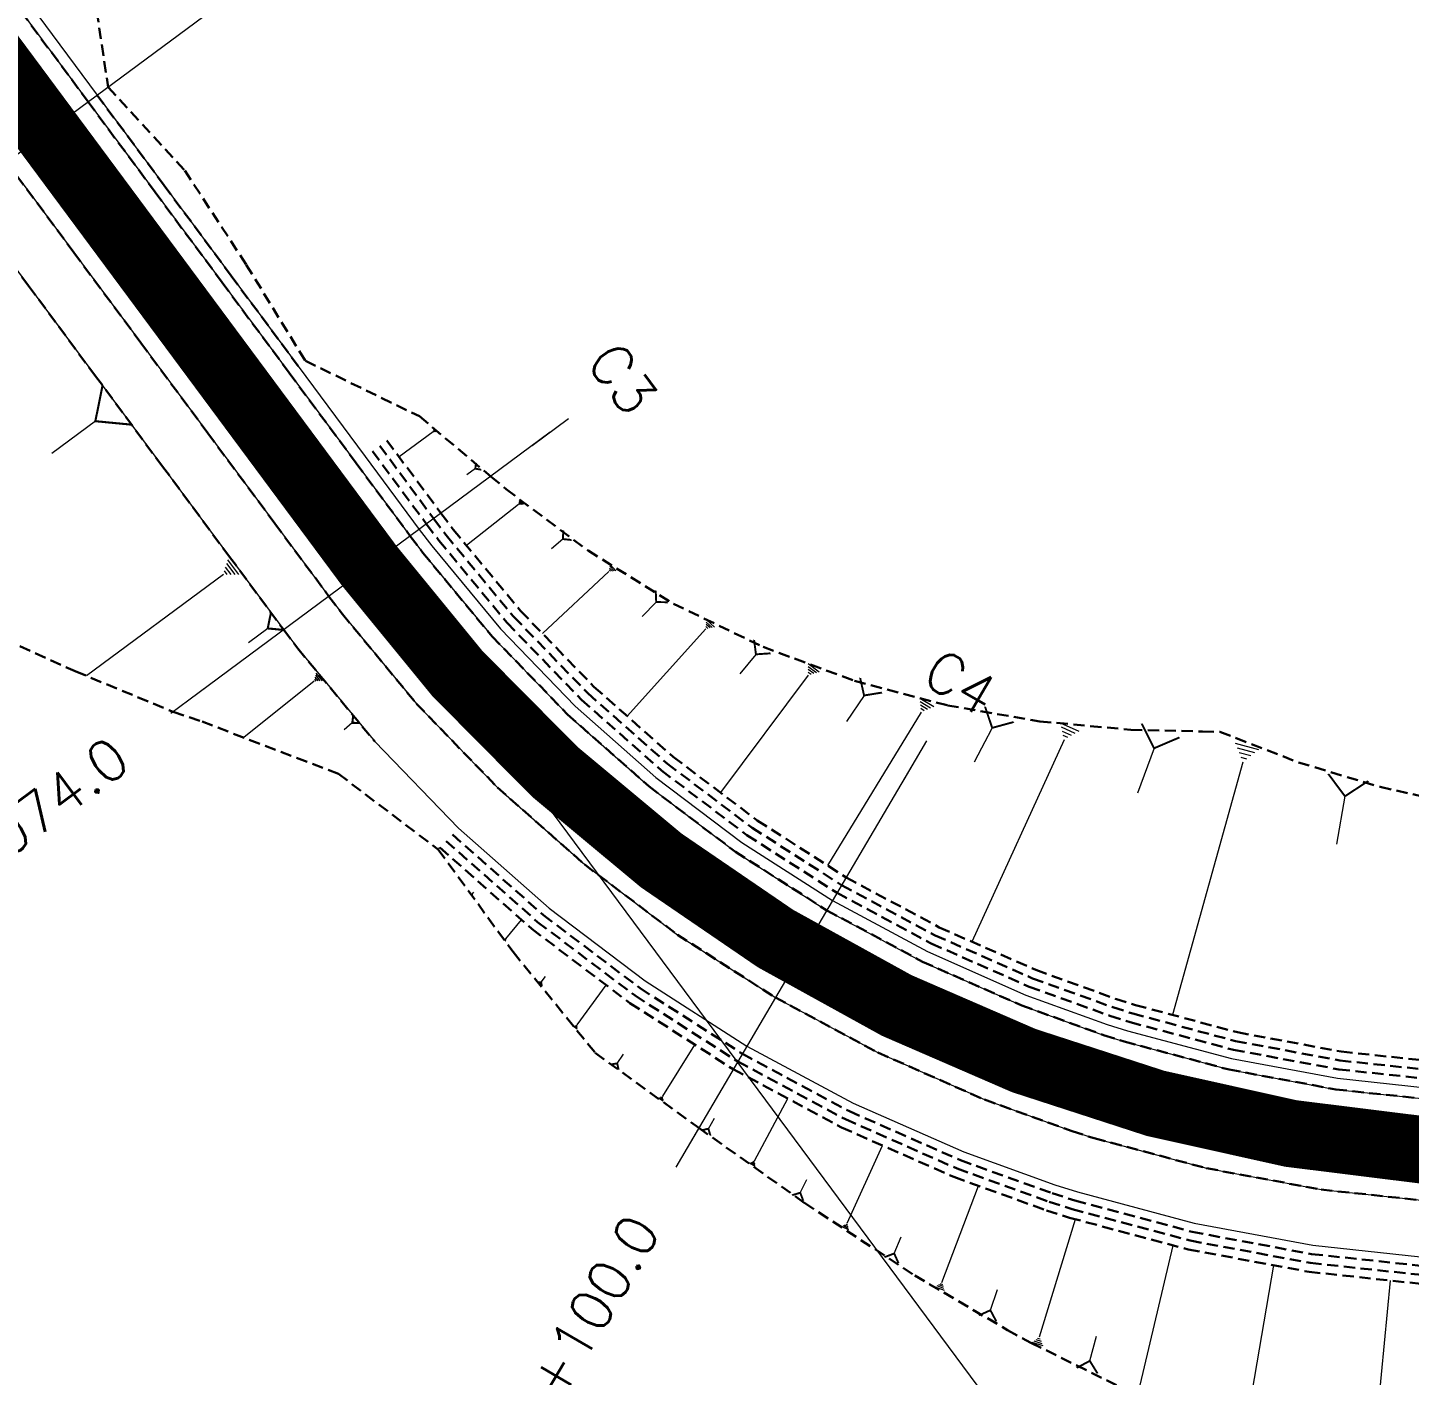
# Model space of a CAD drawing. Header units: metres. Extents: x 544752 to 548977, y 1840603 to 1844608.
# Drawn here: x 546303.7 to 546365.1, y 1842956.9 to 1843016.8 of the extents above; entities that cross this region are included whole.
import ezdxf

# ---------------------------------------------------------------- set-up
doc = ezdxf.new("R2010")
doc.units = ezdxf.units.M
doc.header["$MEASUREMENT"] = 0
for name, pattern in [('ACAD_ISO02W100', [15, 12, -3]), ('Anordnung Grundriss$0$GESTRICHELT', [0.75, 0.5, -0.25]), ('HIDDEN', [0.375, 0.25, -0.125])]:
    doc.linetypes.add(name, pattern=pattern)
doc.layers.add('C-ROAD', color=7, linetype='Continuous')
for name, color, linetype, lineweight in [('C-ROAD-CORR', 5, 'Continuous', 0), ('C-ROAD-SAMP', 150, 'HIDDEN', 0), ('C-ROAD-SAMP-TEXT', 11, 'Continuous', 0), ('C-TOPO-FEAT', 94, 'Continuous', 5)]:
    doc.layers.add(name, color=color, linetype=linetype, lineweight=lineweight)

msp = doc.modelspace()

# ---------------------------------------------------------------- linework, layer by layer
at = {"layer": 'C-ROAD', "color": 1, "linetype": 'ACAD_ISO02W100', "lineweight": 60, "ltscale": 0.1, "const_width": 3, "flags": 128}
msp.add_lwpolyline([(546274.8101455355, 1843052.311301042), (546318.9033556893, 1842992.837815686)], dxfattribs=at)
at = {"layer": 'C-ROAD-CORR', "color": 160, "linetype": 'Continuous'}
for p, q in [((546306.7142751655, 1842999.287515372, 576.4332891041304), (546304.7813176968, 1842997.854434741, 574.8291216608014)), ((546321.72417418, 1842998.811945042, 580.2306883098521), (546320.218802813, 1842997.695873642, 578.3567197076944)), ((546321.7598217335, 1842998.811747858, 580.2592067889761), (546321.7343447921, 1842998.846111482, 580.2592067889761)), ((546321.7954692871, 1842998.811550673, 580.2877252681002), (546321.7445154041, 1842998.880277921, 580.2877252681002)), ((546321.8311168406, 1842998.811353489, 580.3162437472242), (546321.7546860162, 1842998.914444361, 580.3162437472242)), ((546321.8667643941, 1842998.811156304, 580.3447622263483), (546321.7648566284, 1842998.948610801, 580.3447622263483)), ((546323.6033742084, 1842997.176936425, 581.0387495329611), (546323.2298974816, 1842996.900043492, 580.5738252790594)), ((546325.5198467763, 1842995.578167924, 581.8690485386088), (546323.2100888884, 1842993.755505302, 578.9238263066995)), ((546325.5757704888, 1842995.579542066, 581.9138455860137), (546325.5341862395, 1842995.632239448, 581.9138455860137)), ((546325.6316942014, 1842995.580916208, 581.9586426334187), (546325.5485257027, 1842995.686310972, 581.9586426334187)), ((546325.687617914, 1842995.58229035, 582.0034396808236), (546325.5628651658, 1842995.740382496, 582.0034396808236)), ((546325.7435416266, 1842995.583664492, 582.0482367282285), (546325.577204629, 1842995.79445402, 582.0482367282285)), ((546327.4959164159, 1842994.045741003, 582.7217418794895), (546326.9858426317, 1842993.606891401, 582.0481297918429)), ((546312.9232396488, 1842992.466503332, 578.0426189148644), (546312.5547231317, 1842992.96356312, 578.0426189148644)), ((546313.0951167989, 1842992.465552593, 578.1342881306757), (546312.6037614428, 1842993.128298977, 578.1342881306757)), ((546312.4076081985, 1842992.469355548, 577.7676112674305), (546306.3222133252, 1842987.95768798, 572.7173230466606)), ((546312.5794853485, 1842992.468404809, 577.8592804832418), (546312.4566465096, 1842992.634091405, 577.8592804832418)), ((546312.7513624987, 1842992.46745407, 577.9509496990531), (546312.5056848206, 1842992.798827262, 577.9509496990531)), ((546329.5399427844, 1842992.606618954, 583.5878803439009), (546326.5911387872, 1842989.841523943, 579.5408037993476)), ((546329.6163309219, 1842992.615036908, 583.6494315494601), (546329.5532502278, 1842992.682308593, 583.6494315494601)), ((546329.6927190594, 1842992.623454861, 583.7109827550194), (546329.5665576713, 1842992.757998232, 583.7109827550194)), ((546329.769107197, 1842992.631872814, 583.7725339605786), (546329.5798651148, 1842992.833687871, 583.7725339605786)), ((546329.8454953345, 1842992.640290767, 583.8340851661378), (546329.5931725582, 1842992.90937751, 583.8340851661378)), ((546331.6417036881, 1842991.245443511, 584.4653155358852), (546331.020059097, 1842990.609750599, 583.5756358230274)), ((546314.3772122248, 1842990.072290479, 578.2174467689024), (546313.5190147407, 1842989.436029097, 577.5052259952276)), ((546333.8413441349, 1842990.055811617, 585.3958650014625), (546330.3561876013, 1842986.168380079, 580.1683337399149)), ((546333.9386859736, 1842990.075179887, 585.4753649163823), (546333.8500063098, 1842990.154682898, 585.4753649163823)), ((546334.0360278124, 1842990.094548158, 585.5548648313021), (546333.8586684847, 1842990.253554179, 585.5548648313021)), ((546334.1333696512, 1842990.113916429, 585.6343647462219), (546333.8673306596, 1842990.35242546, 585.6343647462219)), ((546334.2307114899, 1842990.1332847, 585.7138646611417), (546333.8759928346, 1842990.451296741, 585.7138646611417)), ((546336.0752087642, 1842988.919945352, 586.3437473049692), (546335.3588932458, 1842988.046308707, 585.2139461965928)), ((546316.8037812527, 1842987.741474813, 578.8509383470699), (546316.5302659605, 1842988.082661325, 578.8509383470699)), ((546338.8792126541, 1842988.134658186, 587.7328982879358), (546338.4028883189, 1842988.491324869, 587.7328982879358)), ((546338.7602276651, 1842988.099854132, 587.6336035087551), (546338.4029844138, 1842988.367354144, 587.6336035087551)), ((546338.6412426762, 1842988.065050079, 587.5343087295744), (546338.4030805086, 1842988.24338342, 587.5343087295744)), ((546338.5222576872, 1842988.030246025, 587.4350139503937), (546338.4031766035, 1842988.119412695, 587.4350139503937)), ((546316.4395659324, 1842987.729724541, 578.6568095875917), (546313.3079540347, 1842985.219239179, 575.9840664743606)), ((546316.5306197625, 1842987.732662109, 578.7053417774613), (546316.4622409394, 1842987.817958737, 578.7053417774613)), ((546316.6216735925, 1842987.735599677, 578.7538739673308), (546316.4849159465, 1842987.906192933, 578.7538739673308)), ((546316.7127274226, 1842987.738537245, 578.8024061572004), (546316.5075909535, 1842987.994427129, 578.8024061572004)), ((546338.4032726983, 1842987.995441971, 587.335719171213), (546334.494632857, 1842982.775497509, 580.8068077413072)), ((546340.8807880883, 1842987.091015798, 588.3950380130523), (546340.0970563111, 1842985.93431471, 586.9968710638959)), ((546318.1354887771, 1842985.874389036, 578.9996719912374), (546317.7696703379, 1842985.558833623, 578.6781507415085)), ((546350.4340197808, 1842985.485120587, 592.8499950854214), (546349.6139040185, 1842985.859493962, 592.8499950854214)), ((546350.269109748, 1842985.395231298, 592.6995946176552), (546349.6540229263, 1842985.67601133, 592.6995946176552)), ((546350.1041997152, 1842985.30534201, 592.549194149889), (546349.694141834, 1842985.492528697, 592.549194149889)), ((546349.9392896823, 1842985.215452721, 592.3987936821228), (546349.7342607419, 1842985.309046065, 592.3987936821228)), ((546358.4198927251, 1842984.67027758, 595.8644603487145), (546357.393756161, 1842984.956348354, 595.8644603487145)), ((546353.7710188513, 1842984.743238201, 593.9788400449232), (546353.0358482487, 1842982.740309532, 591.8438584972989)), ((546358.2439471922, 1842984.535013666, 595.6868079035899), (546357.4743447691, 1842984.749566746, 595.6868079035899)), ((546358.0680016594, 1842984.399749752, 595.5091554584652), (546357.5549333773, 1842984.542785139, 595.5091554584652)), ((546357.7161105936, 1842984.129221924, 595.153850568216), (546354.5821006896, 1842972.887520753, 583.4763656959866)), ((546357.8920561265, 1842984.264485838, 595.3315030133406), (546357.6355219855, 1842984.336003531, 595.3315030133406)), ((546362.2538211849, 1842982.609474279, 595.2870180743818), (546361.8773027565, 1842980.482896743, 593.125999481256)), ((546321.9490229818, 1842980.245188117, 579.9685505608232), (546321.9562188562, 1842980.238302035, 579.9685505608232)), ((546321.9510701464, 1842980.245526669, 579.966890584781), (546321.9564670522, 1842980.240362108, 579.966890584781)), ((546321.953117311, 1842980.245865222, 579.9652306087388), (546321.9567152483, 1842980.24242218, 579.9652306087388)), ((546321.9551644757, 1842980.246203774, 579.9635706326966), (546321.9569634442, 1842980.244482253, 579.9635706326966)), ((546321.9572116403, 1842980.246542326, 579.9619106566544), (546322.0326264958, 1842980.325349957, 579.8528325053145)), ((546323.4576911276, 1842978.256780688, 580.7052038556083), (546323.5352513279, 1842978.343647877, 580.5890814722856)), ((546324.956179882, 1842976.268635174, 581.4483440479637), (546325.6600270304, 1842977.11312467, 580.349549770886)), ((546324.8747577481, 1842976.249357349, 581.5152489387494), (546324.9518883976, 1842976.185072135, 581.5152489387494)), ((546324.8951132817, 1842976.254176805, 581.498522716053), (546324.9529612686, 1842976.205962895, 581.498522716053)), ((546324.9154688151, 1842976.258996262, 581.4817964933566), (546324.9540341398, 1842976.226853655, 581.4817964933566)), ((546324.9358243486, 1842976.263815718, 581.4650702706601), (546324.9551070109, 1842976.247744415, 581.4650702706601)), ((546326.5299403536, 1842974.342690455, 582.2311277034154), (546326.7239020173, 1842974.592087154, 581.9153943527792)), ((546328.1282412928, 1842972.439344576, 583.0275207752313), (546329.4154672202, 1842974.21362677, 580.8361035546149)), ((546327.9688555623, 1842972.390099254, 583.1609390196929), (546328.1308887979, 1842972.272545585, 583.1609390196929)), ((546328.0087019949, 1842972.402410585, 583.1275844585775), (546328.1302269216, 1842972.314245332, 583.1275844585775)), ((546328.0485484275, 1842972.414721915, 583.0942298974621), (546328.1295650454, 1842972.355945081, 583.0942298974621)), ((546328.0883948602, 1842972.427033246, 583.0608753363467), (546328.1289031691, 1842972.397644828, 583.0608753363467)), ((546331.9337504538, 1842969.275606052, 584.0207217634843), (546333.3658205182, 1842971.558677357, 581.3243358972605)), ((546329.9092097664, 1842970.729897172, 583.6434331929676), (546330.1862151499, 1842971.139863919, 583.1484959591572)), ((546331.7423947273, 1842969.202029341, 584.1848145054246), (546331.9508044926, 1842969.071303076, 584.1848145054246)), ((546331.790233659, 1842969.220423519, 584.1437913199395), (546331.9465409828, 1842969.12237882, 584.1437913199395)), ((546331.8380725905, 1842969.238817697, 584.1027681344544), (546331.9422774732, 1842969.173454564, 584.1027681344544)), ((546331.8859115222, 1842969.257211874, 584.0617449489694), (546331.9380139634, 1842969.224530308, 584.0617449489694)), ((546336.0035517543, 1842966.402184122, 584.9524967166241), (546337.4879653534, 1842969.16705695, 581.8132548422891)), ((546333.9608291604, 1842967.826269393, 584.4217151696307), (546334.2372702863, 1842968.302026244, 583.8714320679901)), ((546340.1289587528, 1842963.621658557, 586.0939871533616), (546341.6987222019, 1842967.079540384, 582.2954135476765)), ((546335.7870022223, 1842966.301667468, 585.1435558297845), (546336.0394138737, 1842966.166151908, 585.1435558297845)), ((546335.8411396053, 1842966.326796632, 585.0957910514944), (546336.0304483438, 1842966.225159962, 585.0957910514944)), ((546335.8952769883, 1842966.351925795, 585.0480262732043), (546336.021482814, 1842966.284168015, 585.0480262732043)), ((546335.9494143713, 1842966.377054959, 585.0002614949142), (546336.0125172841, 1842966.343176069, 585.0002614949142)), ((546338.0450696237, 1842964.978816944, 585.4830721580886), (546338.3382814453, 1842965.571608372, 584.8216683963208)), ((546344.3413139916, 1842960.988018355, 587.363826867043), (546345.9621731186, 1842965.285783302, 582.769801092461)), ((546339.8755722832, 1842963.482855148, 586.3251826228267), (546340.1912618136, 1842963.339542592, 586.3251826228267)), ((546339.9389189006, 1842963.517556001, 586.2673837554604), (546340.1756860485, 1842963.410071583, 586.2673837554604)), ((546340.002265518, 1842963.552256853, 586.2095848880941), (546340.1601102833, 1842963.480600574, 586.2095848880941)), ((546340.0656121355, 1842963.586957705, 586.1517860207279), (546340.144534518, 1842963.551129566, 586.1517860207279)), ((546348.6775010241, 1842958.574773764, 588.6971804771099), (546350.2715523357, 1842963.799805022, 583.2339961737497)), ((546342.2189378823, 1842962.276875975, 586.7189189050627), (546342.5283318526, 1842963.022605513, 585.9113726849339)), ((546353.147924655, 1842956.429126409, 590.0425145372535), (546354.6175948919, 1842962.63810383, 583.6606901713175)), ((546357.8564243469, 1842954.469888482, 591.4392119387835), (546359.0902590151, 1842961.751310411, 584.0509183803564)), ((546363.487441122, 1842952.730892786, 592.8327814706583), (546364.2724524956, 1842961.072695509, 584.4496220348711)), ((546344.0464612115, 1842960.800417709, 587.6434532388595), (546344.4388518331, 1842960.652431505, 587.6434532388595)), ((546344.1201744066, 1842960.84731787, 587.5735466459054), (546344.4144673727, 1842960.736328217, 587.5735466459054)), ((546344.1938876016, 1842960.894218032, 587.5036400529513), (546344.3900829123, 1842960.82022493, 587.5036400529513)), ((546344.2676007965, 1842960.941118193, 587.4337334599971), (546344.365698452, 1842960.904121642, 587.4337334599971)), ((546346.4955021566, 1842959.754348113, 588.028456313534), (546346.8079489694, 1842960.671776039, 587.0591297399111)), ((546350.9136819141, 1842957.501624569, 589.3700085962413), (546351.2117508684, 1842958.604034114, 588.2275254543198)), ((546348.3419327609, 1842958.329496624, 589.0297271024235), (546348.8190079652, 1842958.183950632, 589.0297271024235)), ((546348.4258248267, 1842958.390815909, 588.9465904460951), (546348.7836312299, 1842958.281656415, 588.9465904460951)), ((546348.5097168925, 1842958.452135194, 588.8634537897667), (546348.7482544946, 1842958.379362198, 588.8634537897667)), ((546348.5936089583, 1842958.513454479, 588.7803171334383), (546348.7128777594, 1842958.477067981, 588.7803171334383))]:
    msp.add_line(p, q, dxfattribs=at)
at = {"layer": 'C-ROAD-CORR', "color": 5, "linetype": 'Anordnung Grundriss$0$GESTRICHELT', "lineweight": 30, "extrusion": (-0.4455943347960168, -0.330360403932397, 0.8320502943400232), "const_width": 0.1, "elevation": -851805.544524872}
msp.add_lwpolyline([(-1155133.059785679, 1278748.939328686), (-1155131.977805588, 1278747.496688565), (-1155130.895825497, 1278748.939328686)], dxfattribs=at)
at = {"layer": 'C-ROAD-CORR', "color": 5, "linetype": 'Anordnung Grundriss$0$GESTRICHELT', "lineweight": 30, "extrusion": (-0.5680235520523021, -0.4211285365223735, 0.7071067812151214), "const_width": 0.1, "elevation": -1086052.52125679}
msp.add_lwpolyline([(-1155120.418296901, 1086874.493539534), (-1155120.223810588, 1086874.234224451), (-1155120.029324276, 1086874.493539534)], dxfattribs=at)
at = {"layer": 'C-ROAD-CORR', "color": 5, "linetype": 'Anordnung Grundriss$0$GESTRICHELT', "lineweight": 30, "extrusion": (-0.5363134938220976, -0.4614253282795743, 0.7067209511302337), "const_width": 0.1, "elevation": -1142995.119015689}
msp.add_lwpolyline([(-1040765.144400738, 1142572.816198532), (-1040764.86298431, 1142572.440976627), (-1040764.581567881, 1142572.816198532)], dxfattribs=at)
at = {"layer": 'C-ROAD-CORR', "color": 5, "linetype": 'Anordnung Grundriss$0$GESTRICHELT', "lineweight": 30, "extrusion": (0.4945360959740725, 0.5057119379769126, -0.7068871802249341), "const_width": 0.1, "elevation": 1201790.240564132}
msp.add_lwpolyline([(897944.149167954, 1201870.923833726), (897943.7772752768, 1201870.427976825), (897943.4053826004, 1201870.923833726)], dxfattribs=at)
at = {"layer": 'C-ROAD-CORR', "color": 5, "linetype": 'Anordnung Grundriss$0$GESTRICHELT', "lineweight": 30, "extrusion": (-0.4455943348505766, -0.3303604039102926, 0.8320502943195807), "const_width": 0.1, "elevation": -851804.4302209662}
msp.add_lwpolyline([(-1155120.491890533, 1278749.682072217), (-1155120.011511318, 1278749.041566597), (-1155119.531132103, 1278749.682072217)], dxfattribs=at)
at = {"layer": 'C-ROAD-CORR', "color": 5, "linetype": 'Anordnung Grundriss$0$GESTRICHELT', "lineweight": 30, "extrusion": (0.448346001838487, 0.5468141997437057, -0.7070927050918389), "const_width": 0.1, "elevation": 1252305.506990019}
msp.add_lwpolyline([(746057.3661370135, 1253085.479077672), (746056.8935430883, 1253084.848952438), (746056.4209491624, 1253085.479077671)], dxfattribs=at)
at = {"layer": 'C-ROAD-CORR', "color": 5, "linetype": 'Anordnung Grundriss$0$GESTRICHELT', "lineweight": 30, "extrusion": (0.3967709576825224, 0.5855898809944514, -0.7068644130359079), "const_width": 0.1, "elevation": 1295590.870280476}
msp.add_lwpolyline([(581484.4391699575, 1295535.782726824), (581483.8547709109, 1295535.003528095), (581483.2703718648, 1295535.782726824)], dxfattribs=at)
at = {"layer": 'C-ROAD-CORR', "color": 5, "linetype": 'Anordnung Grundriss$0$GESTRICHELT', "lineweight": 30, "extrusion": (-0.4195241207739229, -0.3618819973387618, 0.8324908000038052), "const_width": 0.1, "elevation": -895655.0328446693}
msp.add_lwpolyline([(-1038689.672351887, 1346843.655405668), (-1038689.455060799, 1346843.365684217), (-1038689.237769712, 1346843.655405668)], dxfattribs=at)
at = {"layer": 'C-ROAD-CORR', "color": 5, "linetype": 'Anordnung Grundriss$0$GESTRICHELT', "lineweight": 30, "extrusion": (0.243727322308634, 0.6640206226514737, -0.7068759474291174), "const_width": 0.1, "elevation": 1356521.349030536}
msp.add_lwpolyline([(122142.8125861068, 1356477.043208539), (122141.9201820213, 1356475.853336425), (122141.027777935, 1356477.043208539)], dxfattribs=at)
at = {"layer": 'C-ROAD-CORR', "color": 5, "linetype": 'Anordnung Grundriss$0$GESTRICHELT', "lineweight": 30, "extrusion": (0.1233174930759323, 0.6964976766943831, -0.7068831461145427), "const_width": 0.1, "elevation": 1350588.330779354}
msp.add_lwpolyline([(-216684.3360569323, 1350577.242033184), (-216685.239366294, 1350576.037620702), (-216686.1426756554, 1350577.242033183)], dxfattribs=at)
at = {"layer": 'C-ROAD-CORR', "color": 5, "linetype": 'Anordnung Grundriss$0$GESTRICHELT', "lineweight": 30, "extrusion": (0.4702733591643309, 0.5267047385043545, 0.7081137522300748), "const_width": 0.1, "elevation": 1228037.953786404}
msp.add_lwpolyline([(819931.625086383, -1230720.596623575), (819931.6738285224, -1230720.661613094), (819931.7225706612, -1230720.596623575)], dxfattribs=at)
at = {"layer": 'C-ROAD-CORR', "color": 5, "linetype": 'Anordnung Grundriss$0$GESTRICHELT', "lineweight": 30, "extrusion": (0.4339587308875782, 0.557985907950272, 0.7073411810543433), "const_width": 0.1, "elevation": 1265848.715571837}
msp.add_lwpolyline([(700172.0197776535, -1265864.520725684), (700172.1519595741, -1265864.696968244), (700172.2841414947, -1265864.520725683)], dxfattribs=at)
at = {"layer": 'C-ROAD-CORR', "color": 5, "linetype": 'Anordnung Grundriss$0$GESTRICHELT', "lineweight": 30, "extrusion": (0.3959436930999887, 0.5859949197024733, 0.7069926067344934), "const_width": 0.1, "elevation": 1296699.998375836}
msp.add_lwpolyline([(579120.2124796496, -1295455.811919241), (579120.4194409158, -1295456.087867596), (579120.6264021817, -1295455.811919241)], dxfattribs=at)
at = {"layer": 'C-ROAD-CORR', "color": 5, "linetype": 'Anordnung Grundriss$0$GESTRICHELT', "lineweight": 30, "extrusion": (0.3552648731008599, 0.6114129971964222, 0.7070792153641048), "const_width": 0.1, "elevation": 1321320.980108411}
msp.add_lwpolyline([(453528.9306044264, -1320391.193689706), (453529.1607764192, -1320391.500585695), (453529.3909484117, -1320391.193689706)], dxfattribs=at)
at = {"layer": 'C-ROAD-CORR', "color": 5, "linetype": 'Anordnung Grundriss$0$GESTRICHELT', "lineweight": 30, "extrusion": (0.3135158153154529, 0.6338403636631763, 0.7070744140035187), "const_width": 0.1, "elevation": 1339845.190129839}
msp.add_lwpolyline([(327385.8732790714, -1338894.209044555), (327386.1499260307, -1338894.577907168), (327386.4265729903, -1338894.209044556)], dxfattribs=at)
at = {"layer": 'C-ROAD-CORR', "color": 5, "linetype": 'Anordnung Grundriss$0$GESTRICHELT', "lineweight": 30, "extrusion": (0.2710043077589517, 0.6531992748620395, 0.7070271370292638), "const_width": 0.1, "elevation": 1352297.543893706}
msp.add_lwpolyline([(201616.0558254677, -1351162.86368936), (201616.3935457228, -1351163.313983033), (201616.7312659778, -1351162.86368936)], dxfattribs=at)
at = {"layer": 'C-ROAD-CORR', "color": 5, "linetype": 'Anordnung Grundriss$0$GESTRICHELT', "lineweight": 30, "extrusion": (0.2279785322673904, 0.6694063221401109, 0.7070508925841594), "const_width": 0.1, "elevation": 1358659.949209328}
msp.add_lwpolyline([(76965.56624106603, -1357613.129351004), (76965.97165135888, -1357613.66989806), (76966.3770616522, -1357613.129351004)], dxfattribs=at)
at = {"layer": 'C-ROAD-CORR', "color": 5, "linetype": 'Anordnung Grundriss$0$GESTRICHELT', "lineweight": 30, "extrusion": (0.184599487420905, 0.682742144450691, 0.7069555809489102), "const_width": 0.1, "elevation": 1359537.513825092}
msp.add_lwpolyline([(-46387.7743247145, -1358122.328165096), (-46387.29664774262, -1358122.965067724), (-46386.81897077046, -1358122.328165095)], dxfattribs=at)
at = {"layer": 'C-ROAD-CORR', "color": 92, "linetype": 'Anordnung Grundriss$0$GESTRICHELT', "lineweight": 30}
for points in [[(546307.2803833148, 1843014.141765179, 575.615109272558), (546310.6861101026, 1843010.442472852, 575.8195659593869), (546313.4237921535, 1843006.247897008, 576.5784350610078), (546316.04885812, 1843001.969828417, 577.4307646027848)], [(546306.7975231119, 1843013.783776131, 576.0158364637853), (546309.7753515515, 1843009.767243076, 576.5754073268607), (546312.7531799912, 1843005.75071002, 577.1349781899363), (546315.7310084307, 1843001.734176965, 577.6945490530118)]]:
    msp.add_polyline3d(points, dxfattribs=at)
at = {"layer": 'C-ROAD-CORR', "color": 11, "linetype": 'Anordnung Grundriss$0$GESTRICHELT', "lineweight": 30}
msp.add_polyline3d([(546306.7975231119, 1843013.783776131, 576.0158364637853), (546309.7753515515, 1843009.767243076, 576.5754073268607), (546312.7531799912, 1843005.75071002, 577.1349781899363), (546315.7310084307, 1843001.734176965, 577.6945490530118)], dxfattribs=at)
at = {"layer": 'C-ROAD-SAMP', "color": 1, "linetype": 'Continuous', "lineweight": 13}
for points in [[(546312.621496042, 1843018.101627368), (546304.5884299314, 1843012.145970489), (546296.5553638209, 1843006.19031361)], [(546326.9364217999, 1842998.793472565), (546318.9033556894, 1842992.837815685), (546310.8702895788, 1842986.882158806)], [(546343.152688238, 1842984.21627846), (546338.083434331, 1842975.596379109), (546333.014180424, 1842966.976479757)]]:
    msp.add_lwpolyline(points, dxfattribs=at)
at = {"layer": 'C-ROAD-SAMP-TEXT', "color": 1, "linetype": 'Continuous', "lineweight": -3}
for p, q in [((546303.7851233204, 1843011.550404801), (546305.3917365426, 1843012.741536177)), ((546318.1000490783, 1842992.242249998), (546319.7066623005, 1842993.433381373)), ((546337.5765089403, 1842974.734389174), (546338.5903597217, 1842976.458369044))]:
    msp.add_line(p, q, dxfattribs=at)
at = {"layer": 'C-ROAD-SAMP-TEXT', "color": 4, "linetype": 'Continuous', "lineweight": 5}
for p, q in [((546311.6735961898, 1842987.477724494), (546310.0669829677, 1842986.286593118)), ((546333.5211058147, 1842967.838469693), (546332.5072550334, 1842966.114489822))]:
    msp.add_line(p, q, dxfattribs=at)

# ---------------------------------------------------------------- texts
at = {"layer": 'C-ROAD-SAMP-TEXT', "color": 1, "linetype": 'Continuous', "lineweight": 13, "char_height": 1.8, "attachment_point": 5, "bg_fill": 3, "box_fill_scale": 1.416666666666667, "bg_fill_color": 256, "bg_fill_true_color": 13158600, "bg_fill_transparency": 0}
for s, insert, width, rotation in [('{\\Fsimplex.shx|c0;C3}', (546330.1496482441, 1843001.175735316), 3.030000000000001, 306.55296922067487), ('{\\Fsimplex.shx|c0;C4}', (546345.1803898007, 1842987.664238201), 3.116571428571429, 329.54075230139034)]:
    msp.add_mtext(s, dxfattribs=dict(at, insert=insert, width=width, rotation=rotation))
at = {"layer": 'C-ROAD-SAMP-TEXT', "color": 1, "linetype": 'Continuous', "lineweight": -3, "char_height": 1.8, "attachment_point": 5, "bg_fill": 3, "box_fill_scale": 1.416666666666667, "bg_fill_color": 256, "bg_fill_true_color": 13158600, "bg_fill_transparency": 0}
for s, insert, width, rotation in [('{\\Fsimplex.shx|c0;0+074.0}', (546303.6405300793, 1842981.522067615), 11.25428571428572, 36.552969220674896), ('{\\Fsimplex.shx|c0;0+100.0}', (546328.4518519078, 1842959.218570341), 10.908, 59.54075230139032)]:
    msp.add_mtext(s, dxfattribs=dict(at, insert=insert, width=width, rotation=rotation))

# ---------------------------------------------------------------- next in the draw order: linework, layer by layer
at = {"layer": 'C-ROAD', "color": 3, "linetype": 'Continuous', "lineweight": 13}
msp.add_line((546318.9033556893, 1842992.837815686), (546367.8795137824, 1842926.778147745), dxfattribs=at)
at = {"layer": 'C-ROAD', "color": 1, "linetype": 'ACAD_ISO02W100', "lineweight": -3, "ltscale": 0.1, "const_width": 3, "flags": 128}
msp.add_lwpolyline([(546318.9033556893, 1842992.837815686, 0.4855650970982551), (546420.5723785051, 1842989.912970128)], format="xyb", dxfattribs=at)
at = {"layer": 'C-ROAD', "color": 1, "linetype": 'ACAD_ISO02W100', "lineweight": 60, "ltscale": 0.2}
msp.add_polyline3d([(546298.6327730523, 1843020.1790366, 574.5341947376342), (546301.6106014919, 1843016.162503544, 575.0937656007096), (546304.5884299316, 1843012.145970489, 575.6533364637852), (546307.5662583711, 1843008.129437434, 576.2129073268607), (546310.5440868108, 1843004.112904378, 576.7724781899362), (546313.5219152503, 1843000.096371323, 577.3320490530117), (546316.4997436899, 1842996.079838268, 577.8916199160872), (546318.9033556893, 1842992.837815686, 578.3432883947222), (546319.4833203513, 1842992.067611305, 578.4511907791627), (546322.6709927785, 1842988.217116474, 579.0107616422382), (546326.1463594893, 1842984.624152215, 579.5703325053138), (546329.888684474, 1842981.310156191, 580.1299033683893), (546333.8756388987, 1842978.294901582, 580.6894742314648), (546338.0834343309, 1842975.596379108, 581.2490450945403), (546342.4869646756, 1842973.230689686, 581.8086159576159), (546347.0599559722, 1842971.21194836, 582.3681868206913), (546350.8302330988, 1842969.852256906, 582.8168061657655), (546351.7751231603, 1842969.552200088, 582.9265796502539), (546356.6043328767, 1842968.261347867, 583.4443038612145), (546361.5187713166, 1842967.347093657, 583.9020998589145), (546366.4891161516, 1842966.814892415, 584.2999676433541)], dxfattribs=at)
at = {"layer": 'C-ROAD-CORR', "color": 160, "linetype": 'Continuous'}
for p, q in [((546343.9816628224, 1842986.580552485, 589.977479284539), (546343.3590617757, 1842986.960435841, 589.977479284539)), ((546343.840523799, 1842986.524271064, 589.8558291146808), (546343.373573014, 1842986.80918358, 589.8558291146808)), ((546343.4171067288, 1842986.355426799, 589.4908786051062), (546339.2549995941, 1842979.534037489, 581.4938811114611)), ((546343.6993847756, 1842986.467989642, 589.7341789448226), (546343.3880842522, 1842986.65793132, 589.7341789448226)), ((546343.5582457521, 1842986.41170822, 589.6125287749644), (546343.4025954906, 1842986.506679059, 589.6125287749644)), ((546346.575829138, 1842985.649755836, 590.8608946609443), (546345.76704236, 1842984.128524696, 589.1361177729921)), ((546349.7743796495, 1842985.125563433, 592.2483932143566), (546345.6721736547, 1842976.139123637, 582.3602909897876))]:
    msp.add_line(p, q, dxfattribs=at)
at = {"layer": 'C-ROAD-CORR', "color": 5, "linetype": 'Anordnung Grundriss$0$GESTRICHELT', "lineweight": 30, "extrusion": (0.3321289243318892, 0.6246947602103429, -0.7067155256451387), "const_width": 0.1, "elevation": 1332343.408520114}
msp.add_lwpolyline([(382770.8018718248, 1331706.311726388), (382770.0813211577, 1331705.350992165), (382769.36077049, 1331706.311726389)], dxfattribs=at)
at = {"layer": 'C-ROAD-CORR', "color": 11, "linetype": 'Anordnung Grundriss$0$GESTRICHELT', "lineweight": 30}
for points in [[(546271.9828795999, 1843048.149142891, 570.525868044861), (546273.9722675725, 1843045.465830969, 570.8996986961055), (546276.9500960122, 1843041.449297914, 571.459269559181), (546279.9279244518, 1843037.432764859, 572.0188404222565), (546282.9057528914, 1843033.416231803, 572.5784112853321), (546285.883581331, 1843029.399698748, 573.1379821484076), (546288.8614097706, 1843025.383165693, 573.6975530114831), (546291.8392382102, 1843021.366632637, 574.2571238745586), (546294.8170666498, 1843017.350099582, 574.8166947376342), (546297.7948950893, 1843013.333566527, 575.3762656007096), (546300.772723529, 1843009.317033472, 575.9358364637852), (546303.7505519686, 1843005.300500416, 576.4954073268607), (546306.7283804083, 1843001.283967361, 577.0549781899363), (546309.7062088478, 1842997.267434306, 577.6145490530117), (546312.6840372874, 1842993.25090125, 578.1741199160872), (546315.0876492867, 1842990.008878668, 578.6257883947222), (546315.7101831441, 1842989.182141565, 578.7336907791628), (546319.1318295681, 1842985.049021815, 579.2932616422382)], [(546306.4422955804, 1843019.744686455, 577.521022633695), (546307.2803833148, 1843014.141765179, 575.615109272558), (546310.6861101026, 1843010.442472852, 575.8195659593869), (546313.4237921535, 1843006.247897008, 576.5784350610078), (546316.04885812, 1843001.969828417, 577.4307646027848), (546321.1181639062, 1842999.503901478, 580.0533819695916), (546324.290219972, 1842996.831597746, 581.4616516461336), (546324.9675780869, 1842996.261643715, 581.7678193101244), (546328.6111000027, 1842993.534424791, 583.395629017541), (546332.410523196, 1842991.170129101, 585.0431614360388), (546336.3896147728, 1842989.249090769, 586.8034353325905), (546340.461012445, 1842987.739702831, 588.615940332462), (546344.5836315411, 1842986.649493974, 590.4843338708677), (546348.6934886017, 1842985.937697629, 592.3628623173367), (546352.7437341238, 1842985.563445312, 594.2167095868639), (546355.9281062955, 1842985.489407406, 595.6764574956268), (546356.697133198, 1842985.473541875, 596.0038720913958), (546360.1919393302, 1842984.113813997, 596.1101605128752), (546363.8126283562, 1842983.022847556, 596.1572966128858), (546367.5374378082, 1842982.19910572, 596.1323573093352)], [(546271.6662420786, 1842993.961972928, 553.6920148210604), (546279.3234635608, 1842993.414707893, 558.1350285921267), (546286.7980918632, 1842992.732069601, 562.4265077128089), (546293.9635541381, 1842991.820217861, 566.4614089810999), (546300.6270741303, 1842990.536229758, 570.0797467807953), (546305.8232563791, 1842988.164368107, 572.4803364019878), (546310.1707543741, 1842986.363528486, 574.5452419425941), (546311.4563583174, 1842985.929070676, 575.1635992228198), (546317.5186811989, 1842983.605006258, 577.8498969638182), (546321.9514732384, 1842980.240545764, 579.9702105368656), (546325.2823873347, 1842975.68494719, 581.7329569679079), (546328.928349496, 1842971.199455166, 583.6718893918452), (546333.5355662258, 1842967.863058575, 584.5530193758555), (546338.2360253313, 1842964.527473417, 585.8270056301084), (546343.1341124186, 1842961.299223005, 587.3625052194574), (546347.2514934248, 1842958.874876983, 588.695311866304), (546348.2981414224, 1842958.305125374, 589.0313390608372), (546353.740620495, 1842955.607534211, 590.7506178207094), (546359.4495475123, 1842953.20643774, 592.525850220786), (546365.4477436875, 1842951.532659128, 593.9501407971823)]]:
    msp.add_polyline3d(points, dxfattribs=at)
at = {"layer": 'C-ROAD-CORR', "color": 92, "linetype": 'Anordnung Grundriss$0$GESTRICHELT', "lineweight": 30}
for points in [[(546271.9828795999, 1843048.149142891, 570.525868044861), (546273.9722675725, 1843045.465830969, 570.8996986961055), (546276.9500960122, 1843041.449297914, 571.459269559181), (546279.9279244518, 1843037.432764859, 572.0188404222565), (546282.9057528914, 1843033.416231803, 572.5784112853321), (546285.883581331, 1843029.399698748, 573.1379821484076), (546288.8614097706, 1843025.383165693, 573.6975530114831), (546291.8392382102, 1843021.366632637, 574.2571238745586), (546294.8170666498, 1843017.350099582, 574.8166947376342), (546297.7948950893, 1843013.333566527, 575.3762656007096), (546300.772723529, 1843009.317033472, 575.9358364637852), (546303.7505519686, 1843005.300500416, 576.4954073268607), (546306.7283804083, 1843001.283967361, 577.0549781899363), (546309.7062088478, 1842997.267434306, 577.6145490530117), (546312.6840372874, 1842993.25090125, 578.1741199160872), (546315.0876492867, 1842990.008878668, 578.6257883947222), (546315.7101831441, 1842989.182141565, 578.7336907791628), (546319.1318295681, 1842985.049021815, 579.2932616422382)], [(546260.1082420474, 1843039.345372841, 560.6710692345137), (546261.3700732053, 1843036.122655581, 560.4410982118226), (546264.1585830434, 1843031.965763089, 560.8435529757791), (546267.65400147, 1843028.332967492, 561.8326733864589), (546271.6376159285, 1843025.062116887, 563.2269492094724), (546274.2011961374, 1843020.738463202, 563.4427341714039), (546274.2350510124, 1843014.539289524, 561.5590921740284), (546273.4607183813, 1843007.740931499, 559.0047328399065), (546271.151923697, 1842999.80493445, 555.1769186529193), (546271.6662420786, 1842993.961972928, 553.6920148210604), (546279.3234635608, 1842993.414707893, 558.1350285921267), (546286.7980918632, 1842992.732069601, 562.4265077128089), (546293.9635541381, 1842991.820217861, 566.4614089810999), (546300.6270741303, 1842990.536229758, 570.0797467807953), (546305.8232563791, 1842988.164368107, 572.4803364019878), (546310.1707543741, 1842986.363528486, 574.5452419425941), (546311.4563583174, 1842985.929070676, 575.1635992228198), (546317.5186811989, 1842983.605006258, 577.8498969638182)], [(546319.0301595147, 1842997.955870185, 577.8541199160873), (546321.4337715141, 1842994.713847603, 578.3057883947223), (546321.9855060782, 1842993.981133342, 578.4136907791628), (546325.0180168023, 1842990.318063459, 578.9732616422383), (546328.3242181329, 1842986.899988705, 579.5328325053139), (546331.8843833972, 1842983.747303255, 580.0924033683893), (546335.6772706291, 1842980.878817817, 580.6519742314649), (546339.6802493116, 1842978.311647404, 581.2115450945404), (546343.8694354023, 1842976.061109212, 581.771115957616), (546348.2198338403, 1842974.140631227, 582.3306868206914), (546351.8065906605, 1842972.8471235, 582.7793061657655), (546352.7054876803, 1842972.561672111, 582.889079650254), (546357.2996329658, 1842971.33365283, 583.4068038612146), (546361.9748584202, 1842970.463900445, 583.8645998589146), (546366.703268995, 1842969.95760439, 584.2624676433542)], [(546319.3514821591, 1842998.19409646, 577.8541199160873), (546321.7550941585, 1842994.952073878, 578.3057883947223), (546322.3032439484, 1842994.224120267, 578.4136907791628), (546325.3160515989, 1842990.584850377, 578.9732616422383), (546328.6007716114, 1842987.188983815, 579.5328325053139), (546332.1378054826, 1842984.056782247, 580.0924033683893), (546335.9060492616, 1842981.206934164, 580.6519742314649), (546339.8830194678, 1842978.656443378, 581.2115450945404), (546344.0449872407, 1842976.420527564, 581.771115957616), (546348.3671199188, 1842974.512527463, 582.3306868206914), (546351.9305725731, 1842973.227424019, 582.7793061657655), (546352.8236292065, 1842972.943827289, 582.889079650254), (546357.3879250407, 1842971.723786794, 583.4068038612146), (546362.0327742428, 1842970.859685434, 583.8645998589146), (546366.730463007, 1842970.356678927, 584.2624676433542)], [(546322.5857334529, 1842980.903340176, 579.4528325053138), (546326.6258751237, 1842977.325614167, 580.0124033683893), (546330.930114006, 1842974.070403612, 580.5719742314649), (546335.4727685688, 1842971.157130943, 581.1315450945403), (546340.2267347573, 1842968.603178399, 581.6911159576159), (546345.1636477117, 1842966.423784309, 582.2506868206914), (546349.2339659741, 1842964.955887714, 582.6993061657655), (546350.2540510087, 1842964.631952176, 582.8090796502539), (546355.4675724135, 1842963.238373086, 583.3268038612146), (546360.7731050998, 1842962.251361924, 583.7845998589146), (546366.1389932487, 1842961.676807757, 584.1824676433541), (546368.8796701331, 1842961.544058227, 584.3617508013888), (546371.5332209273, 1842961.518138702, 584.5204072145331), (546376.9236031128, 1842961.776301468, 584.7984185724515), (546382.2779777262, 1842962.44975571, 585.0165017171093), (546387.564397531, 1842963.534483218, 585.1746566485067), (546392.751320747, 1842965.024011892, 585.2728833666436), (546397.8077992472, 1842966.909454358, 585.3111818715198), (546398.4989721435, 1842967.202420661, 585.3117614165316), (546402.7036632121, 1842969.179560998, 585.2895521631355), (546407.4097011393, 1842971.820787067, 585.2079942414906)], [(546322.3091799744, 1842980.614345067, 579.4528325053138), (546326.3724530381, 1842977.016135175, 580.0124033683893), (546330.7013353736, 1842973.742287264, 580.5719742314649), (546335.2699984126, 1842970.812334968, 581.1315450945403), (546340.051182919, 1842968.243760046, 581.6911159576159), (546345.0163616333, 1842966.051888072, 582.2506868206914), (546349.1099840616, 1842964.575587194, 582.6993061657655), (546350.1359094824, 1842964.249796999, 582.8090796502539), (546355.3792803388, 1842962.848239123, 583.3268038612146), (546360.7151892771, 1842961.855576935, 583.7845998589146), (546366.1117992369, 1842961.27773322, 584.1824676433541), (546368.8681675696, 1842961.144223647, 584.3617508013888), (546371.5369109813, 1842961.118155723, 584.5204072145331), (546376.9581552154, 1842961.377796572, 584.7984185724515), (546382.3431857202, 1842962.055106603, 585.0165017171093), (546387.6598723483, 1842963.146044601, 585.1746566485067), (546392.8764927307, 1842964.644101409, 585.2728833666436), (546397.9619215503, 1842966.540338772, 585.3111818715198), (546398.6570516821, 1842966.834982423, 585.3117614165316), (546402.8858162536, 1842968.823442662, 585.2895521631355), (546407.6187980906, 1842971.479790784, 585.2079942414906)]]:
    msp.add_polyline3d(points, dxfattribs=at)
at = {"layer": 'C-ROAD-CORR', "color": 150, "linetype": 'Anordnung Grundriss$0$GESTRICHELT', "lineweight": 30}
msp.add_polyline3d([(546298.6327730523, 1843020.1790366, 574.9841947376342), (546301.6106014919, 1843016.162503544, 575.5437656007097), (546304.5884299316, 1843012.145970489, 576.1033364637852), (546307.5662583711, 1843008.129437434, 576.6629073268607), (546310.5440868108, 1843004.112904378, 577.2224781899363), (546313.5219152503, 1843000.096371323, 577.7820490530117), (546316.4997436899, 1842996.079838268, 578.3416199160872), (546318.9033556893, 1842992.837815686, 578.7932883947223), (546319.4833203513, 1842992.067611305, 578.9011907791628), (546322.6709927785, 1842988.217116474, 579.4607616422383), (546326.1463594893, 1842984.624152215, 580.0203325053138), (546329.888684474, 1842981.310156191, 580.5799033683893), (546333.8756388987, 1842978.294901582, 581.1394742314649), (546338.0834343309, 1842975.596379108, 581.6990450945403), (546342.4869646756, 1842973.230689686, 582.2586159576159), (546347.0599559722, 1842971.21194836, 582.8181868206914), (546350.8302330988, 1842969.852256906, 583.2668061657655), (546351.7751231603, 1842969.552200088, 583.3765796502539), (546356.6043328767, 1842968.261347867, 583.8943038612146), (546361.5187713166, 1842967.347093657, 584.3520998589146), (546366.4891161516, 1842966.814892415, 584.7499676433541)], dxfattribs=at)
msp.add_polyline3d([(546298.6327730523, 1843020.1790366, 574.9841947376342), (546301.6106014919, 1843016.162503544, 575.5437656007097), (546304.5884299316, 1843012.145970489, 576.1033364637852), (546307.5662583711, 1843008.129437434, 576.6629073268607), (546310.5440868108, 1843004.112904378, 577.2224781899363), (546313.5219152503, 1843000.096371323, 577.7820490530117), (546316.4997436899, 1842996.079838268, 578.3416199160872), (546318.9033556893, 1842992.837815686, 578.7932883947223), (546319.4833203513, 1842992.067611305, 578.9011907791628), (546322.6709927785, 1842988.217116474, 579.4607616422383), (546326.1463594893, 1842984.624152215, 580.0203325053138), (546329.888684474, 1842981.310156191, 580.5799033683893), (546333.8756388987, 1842978.294901582, 581.1394742314649), (546338.0834343309, 1842975.596379108, 581.6990450945403), (546342.4869646756, 1842973.230689686, 582.2586159576159), (546347.0599559722, 1842971.21194836, 582.8181868206914), (546350.8302330988, 1842969.852256906, 583.2668061657655), (546351.7751231603, 1842969.552200088, 583.3765796502539), (546356.6043328767, 1842968.261347867, 583.8943038612146), (546361.5187713166, 1842967.347093657, 584.3520998589146), (546366.4891161516, 1842966.814892415, 584.7499676433541)], dxfattribs=at)
at = {"layer": 'C-ROAD-CORR', "color": 5, "linetype": 'Anordnung Grundriss$0$GESTRICHELT', "lineweight": 30}
for points in [[(546296.8253331775, 1843018.839013802, 574.9166947376342), (546299.803161617, 1843014.822480747, 575.4762656007097), (546302.7809900567, 1843010.805947691, 576.0358364637852), (546305.7588184963, 1843006.789414636, 576.5954073268607), (546308.7366469359, 1843002.772881581, 577.1549781899363), (546311.7144753755, 1842998.756348525, 577.7145490530118), (546314.692303815, 1842994.73981547, 578.2741199160872), (546317.0959158144, 1842991.497792888, 578.7257883947223), (546317.6960448321, 1842990.700809849, 578.8336907791628), (546320.9945470472, 1842986.716440057, 579.3932616422383), (546324.5907461725, 1842982.998554723, 579.9528325053138), (546328.4631852433, 1842979.56933686, 580.5124033683893), (546332.5887590912, 1842976.449247129, 581.0719742314649), (546336.9428522019, 1842973.656901754, 581.6315450945403), (546341.499485585, 1842971.208961454, 582.1911159576159), (546346.2314717808, 1842969.120032027, 582.7506868206914), (546350.1328348404, 1842967.713066483, 583.1993061657655), (546351.1105770747, 1842967.402577214, 583.3090796502539), (546356.107689956, 1842966.066844322, 583.8268038612146), (546361.1929948141, 1842965.120803094, 584.2845998589146), (546366.3361498348, 1842964.570098147, 584.6824676433541)], [(546303.4180413667, 1843017.502526342, 575.4762656007097), (546306.3958698064, 1843013.485993287, 576.0358364637852), (546309.373698246, 1843009.469460232, 576.5954073268607), (546312.3515266856, 1843005.452927176, 577.1549781899363), (546315.3293551252, 1843001.436394121, 577.7145490530118), (546318.3071835648, 1842997.419861066, 578.2741199160872), (546320.7107955641, 1842994.177838484, 578.7257883947223), (546321.2705958706, 1842993.43441276, 578.8336907791628), (546324.3474385098, 1842989.717792892, 579.3932616422383), (546327.7019728061, 1842986.249749708, 579.9528325053138), (546331.3141837048, 1842983.050975522, 580.5124033683893), (546335.1625187062, 1842980.140556036, 581.0719742314649), (546339.2240164599, 1842977.535856463, 581.6315450945403), (546343.4744437662, 1842975.252417919, 582.1911159576159), (546347.8884401637, 1842973.303864693, 582.7506868206914), (546351.5276313572, 1842971.99144733, 583.1993061657655), (546352.439669246, 1842971.701822961, 583.3090796502539), (546357.1009757975, 1842970.455851412, 583.8268038612146), (546361.8445478191, 1842969.57338422, 584.2845998589146), (546366.6420824684, 1842969.059686683, 584.6824676433541)]]:
    msp.add_polyline3d(points, dxfattribs=at)
at = {"layer": 'C-ROAD-CORR', "color": 160, "linetype": 'Anordnung Grundriss$0$GESTRICHELT', "lineweight": 30}
for points in [[(546296.8253331775, 1843018.839013802, 574.7666947376342), (546299.803161617, 1843014.822480747, 575.3262656007097), (546302.7809900567, 1843010.805947691, 575.8858364637853), (546305.7588184963, 1843006.789414636, 576.4454073268607), (546308.7366469359, 1843002.772881581, 577.0049781899363), (546311.7144753755, 1842998.756348525, 577.5645490530118), (546314.692303815, 1842994.73981547, 578.1241199160872), (546317.0959158144, 1842991.497792888, 578.5757883947223), (546317.6960448321, 1842990.700809849, 578.6836907791628), (546320.9945470472, 1842986.716440057, 579.2432616422383), (546324.5907461725, 1842982.998554723, 579.8028325053139), (546328.4631852433, 1842979.56933686, 580.3624033683893), (546332.5887590912, 1842976.449247129, 580.9219742314649), (546336.9428522019, 1842973.656901754, 581.4815450945404), (546341.499485585, 1842971.208961454, 582.041115957616), (546346.2314717808, 1842969.120032027, 582.6006868206914), (546350.1328348404, 1842967.713066483, 583.0493061657655), (546351.1105770747, 1842967.402577214, 583.159079650254), (546356.107689956, 1842966.066844322, 583.6768038612146), (546361.1929948141, 1842965.120803094, 584.1345998589146), (546366.3361498348, 1842964.570098147, 584.5324676433542)], [(546303.4180413667, 1843017.502526342, 575.3262656007097), (546306.3958698064, 1843013.485993287, 575.8858364637853), (546309.373698246, 1843009.469460232, 576.4454073268607), (546312.3515266856, 1843005.452927176, 577.0049781899363), (546315.3293551252, 1843001.436394121, 577.5645490530118), (546318.3071835648, 1842997.419861066, 578.1241199160872), (546320.7107955641, 1842994.177838484, 578.5757883947223), (546321.2705958706, 1842993.43441276, 578.6836907791628), (546324.3474385098, 1842989.717792892, 579.2432616422383), (546327.7019728061, 1842986.249749708, 579.8028325053139), (546331.3141837048, 1842983.050975522, 580.3624033683893), (546335.1625187062, 1842980.140556036, 580.9219742314649), (546339.2240164599, 1842977.535856463, 581.4815450945404), (546343.4744437662, 1842975.252417919, 582.041115957616), (546347.8884401637, 1842973.303864693, 582.6006868206914), (546351.5276313572, 1842971.99144733, 583.0493061657655), (546352.439669246, 1842971.701822961, 583.159079650254), (546357.1009757975, 1842970.455851412, 583.6768038612146), (546361.8445478191, 1842969.57338422, 584.1345998589146), (546366.6420824684, 1842969.059686683, 584.5324676433542)]]:
    msp.add_polyline3d(points, dxfattribs=at)
at = {"layer": 'C-ROAD-CORR', "color": 1, "linetype": 'Anordnung Grundriss$0$GESTRICHELT', "lineweight": 30}
for points in [[(546321.1181639062, 1842999.503901478, 580.0533819695916), (546324.290219972, 1842996.831597746, 581.4616516461336), (546324.9675780869, 1842996.261643715, 581.7678193101244), (546328.6111000027, 1842993.534424791, 583.395629017541), (546332.410523196, 1842991.170129101, 585.0431614360388), (546336.3896147728, 1842989.249090769, 586.8034353325905), (546340.461012445, 1842987.739702831, 588.615940332462), (546344.5836315411, 1842986.649493974, 590.4843338708677), (546348.6934886017, 1842985.937697629, 592.3628623173367), (546352.7437341238, 1842985.563445312, 594.2167095868639), (546355.9281062955, 1842985.489407406, 595.6764574956268), (546356.697133198, 1842985.473541875, 596.0038720913958), (546360.1919393302, 1842984.113813997, 596.1101605128752), (546363.8126283562, 1842983.022847556, 596.1572966128858), (546367.5374378082, 1842982.19910572, 596.1323573093352)], [(546319.6728048036, 1842998.432322735, 578.2541199160872), (546322.076416803, 1842995.190300153, 578.7057883947223), (546322.6209818184, 1842994.467107193, 578.8136907791628), (546325.6140863956, 1842990.851637296, 579.3732616422383), (546328.87732509, 1842987.477978925, 579.9328325053139), (546332.391227568, 1842984.366261239, 580.4924033683893), (546336.134827894, 1842981.535050512, 581.0519742314649), (546340.0857896241, 1842979.001239352, 581.6115450945404), (546344.2205390789, 1842976.779945916, 582.1711159576159), (546348.5144059972, 1842974.884423701, 582.7306868206914), (546352.0545544857, 1842973.607724539, 583.1793061657655), (546352.9417707329, 1842973.325982466, 583.2890796502539), (546357.4762171155, 1842972.113920758, 583.8068038612146), (546362.0906900655, 1842971.255470423, 584.2645998589146), (546366.7576570188, 1842970.755753463, 584.6624676433541)], [(546321.9514732384, 1842980.240545764, 579.9702105368656), (546325.2823873347, 1842975.68494719, 581.7329569679079), (546328.928349496, 1842971.199455166, 583.6718893918452), (546333.5355662258, 1842967.863058575, 584.5530193758555), (546338.2360253313, 1842964.527473417, 585.8270056301084), (546343.1341124186, 1842961.299223005, 587.3625052194574), (546347.2514934248, 1842958.874876983, 588.695311866304), (546348.2981414224, 1842958.305125374, 589.0313390608372), (546353.740620495, 1842955.607534211, 590.7506178207094), (546359.4495475123, 1842953.20643774, 592.525850220786), (546365.4477436875, 1842951.532659128, 593.9501407971823), (546368.5763447889, 1842951.000324981, 594.5098462229149), (546371.6300956303, 1842951.017415937, 594.6215768303825), (546377.7648112215, 1842952.074271058, 594.136848895869), (546383.7381156236, 1842953.612769893, 593.5733047743978), (546389.4808932802, 1842955.737233852, 592.803981254408), (546394.9458359474, 1842958.363421375, 591.8856833064254), (546400.1405459068, 1842961.322637058, 590.9654559427266), (546400.8127248029, 1842961.824360921, 590.7664157991591), (546404.7174475512, 1842965.242511565, 589.3117332541237), (546408.4658924872, 1842970.098345294, 586.8284758240989)], [(546322.0326264958, 1842980.325349957, 579.8528325053138), (546326.1190309527, 1842976.706656183, 580.4124033683893), (546330.4725567412, 1842973.414170917, 580.9719742314649), (546335.0672282563, 1842970.467538995, 581.5315450945403), (546339.8756310806, 1842967.884341694, 582.0911159576159), (546344.8690755548, 1842965.679991835, 582.6506868206914), (546348.986002149, 1842964.195286675, 583.0993061657655), (546350.0177679561, 1842963.867641821, 583.2090796502539), (546355.2909882639, 1842962.458105159, 583.7268038612145), (546360.6572734544, 1842961.459791946, 584.1845998589146), (546366.084605225, 1842960.878658684, 584.5824676433541), (546368.856665006, 1842960.744389068, 584.7617508013888), (546371.5406010351, 1842960.718172744, 584.920407214533), (546376.9927073179, 1842960.979291676, 585.1984185724515), (546382.408393714, 1842961.660457496, 585.4165017171093), (546387.7553471656, 1842962.757605984, 585.5746566485067), (546393.0016647144, 1842964.264190927, 585.6728833666435), (546398.1160438536, 1842966.171223187, 585.7111818715198), (546398.8151312207, 1842966.467544184, 585.7117614165315), (546403.0679692951, 1842968.467324325, 585.6895521631354), (546407.827895042, 1842971.138794501, 585.6079942414906)]]:
    msp.add_polyline3d(points, dxfattribs=at)
at = {"layer": 'C-ROAD-SAMP-TEXT', "color": 4, "linetype": 'Continuous', "lineweight": 9}
for p, q in [((546327.739728411, 1842999.389038252), (546326.1331151888, 1842998.197906877)), ((546343.6596136286, 1842985.078268395), (546342.6457628473, 1842983.354288525))]:
    msp.add_line(p, q, dxfattribs=at)
at = {"layer": 'C-TOPO-FEAT', "color": 94, "linetype": 'Continuous', "lineweight": 0, "ltscale": 2}
for points in [[(546298.6327730523, 1843020.1790366, 574.8341947376342), (546301.6106014919, 1843016.162503544, 575.3937656007097), (546304.5884299316, 1843012.145970489, 575.9533364637853), (546307.5662583711, 1843008.129437434, 576.5129073268607), (546310.5440868108, 1843004.112904378, 577.0724781899363), (546313.5219152503, 1843000.096371323, 577.6320490530118), (546316.4997436899, 1842996.079838268, 578.1916199160872), (546318.9033556893, 1842992.837815686, 578.6432883947223), (546319.4833203513, 1842992.067611305, 578.7511907791628), (546322.6709927785, 1842988.217116474, 579.3107616422383), (546326.1463594893, 1842984.624152215, 579.8703325053139), (546329.888684474, 1842981.310156191, 580.4299033683893), (546333.8756388987, 1842978.294901582, 580.9894742314649), (546338.0834343309, 1842975.596379108, 581.5490450945404), (546342.4869646756, 1842973.230689686, 582.1086159576159), (546347.0599559722, 1842971.21194836, 582.6681868206914), (546350.8302330988, 1842969.852256906, 583.1168061657655), (546351.7751231603, 1842969.552200088, 583.2265796502539), (546356.6043328767, 1842968.261347867, 583.7443038612146), (546361.5187713166, 1842967.347093657, 584.2020998589146), (546366.4891161516, 1842966.814892415, 584.5999676433541)], [(546298.6327730523, 1843020.1790366, 574.8341947376342), (546301.6106014919, 1843016.162503544, 575.3937656007097), (546304.5884299316, 1843012.145970489, 575.9533364637853), (546307.5662583711, 1843008.129437434, 576.5129073268607), (546310.5440868108, 1843004.112904378, 577.0724781899363), (546313.5219152503, 1843000.096371323, 577.6320490530118), (546316.4997436899, 1842996.079838268, 578.1916199160872), (546318.9033556893, 1842992.837815686, 578.6432883947223), (546319.4833203513, 1842992.067611305, 578.7511907791628), (546322.6709927785, 1842988.217116474, 579.3107616422383), (546326.1463594893, 1842984.624152215, 579.8703325053139), (546329.888684474, 1842981.310156191, 580.4299033683893), (546333.8756388987, 1842978.294901582, 580.9894742314649), (546338.0834343309, 1842975.596379108, 581.5490450945404), (546342.4869646756, 1842973.230689686, 582.1086159576159), (546347.0599559722, 1842971.21194836, 582.6681868206914), (546350.8302330988, 1842969.852256906, 583.1168061657655), (546351.7751231603, 1842969.552200088, 583.2265796502539), (546356.6043328767, 1842968.261347867, 583.7443038612146), (546361.5187713166, 1842967.347093657, 584.2020998589146), (546366.4891161516, 1842966.814892415, 584.5999676433541)], [(546298.6327730523, 1843020.1790366, 574.5341947376342), (546301.6106014919, 1843016.162503544, 575.0937656007096), (546304.5884299316, 1843012.145970489, 575.6533364637852), (546307.5662583711, 1843008.129437434, 576.2129073268607), (546310.5440868108, 1843004.112904378, 576.7724781899362), (546313.5219152503, 1843000.096371323, 577.3320490530117), (546316.4997436899, 1842996.079838268, 577.8916199160872), (546318.9033556893, 1842992.837815686, 578.3432883947222), (546319.4833203513, 1842992.067611305, 578.4511907791627), (546322.6709927785, 1842988.217116474, 579.0107616422382), (546326.1463594893, 1842984.624152215, 579.5703325053138), (546329.888684474, 1842981.310156191, 580.1299033683893), (546333.8756388987, 1842978.294901582, 580.6894742314648), (546338.0834343309, 1842975.596379108, 581.2490450945403), (546342.4869646756, 1842973.230689686, 581.8086159576159), (546347.0599559722, 1842971.21194836, 582.3681868206913), (546350.8302330988, 1842969.852256906, 582.8168061657655), (546351.7751231603, 1842969.552200088, 582.9265796502539), (546356.6043328767, 1842968.261347867, 583.4443038612145), (546361.5187713166, 1842967.347093657, 583.9020998589145), (546366.4891161516, 1842966.814892415, 584.2999676433541)], [(546296.8253331775, 1843018.839013802, 574.4666947376342), (546299.803161617, 1843014.822480747, 575.0262656007096), (546302.7809900567, 1843010.805947691, 575.5858364637852), (546305.7588184963, 1843006.789414636, 576.1454073268607), (546308.7366469359, 1843002.772881581, 576.7049781899362), (546311.7144753755, 1842998.756348525, 577.2645490530117), (546314.692303815, 1842994.73981547, 577.8241199160872), (546317.0959158144, 1842991.497792888, 578.2757883947222), (546317.6960448321, 1842990.700809849, 578.3836907791627), (546320.9945470472, 1842986.716440057, 578.9432616422382), (546324.5907461725, 1842982.998554723, 579.5028325053138), (546328.4631852433, 1842979.56933686, 580.0624033683893), (546332.5887590912, 1842976.449247129, 580.6219742314648), (546336.9428522019, 1842973.656901754, 581.1815450945403), (546341.499485585, 1842971.208961454, 581.7411159576159), (546346.2314717808, 1842969.120032027, 582.3006868206913), (546350.1328348404, 1842967.713066483, 582.7493061657655), (546351.1105770747, 1842967.402577214, 582.8590796502539), (546356.107689956, 1842966.066844322, 583.3768038612145), (546361.1929948141, 1842965.120803094, 583.8345998589145), (546366.3361498348, 1842964.570098147, 584.2324676433541)], [(546303.4180413667, 1843017.502526342, 575.0262656007096), (546306.3958698064, 1843013.485993287, 575.5858364637852), (546309.373698246, 1843009.469460232, 576.1454073268607), (546312.3515266856, 1843005.452927176, 576.7049781899362), (546315.3293551252, 1843001.436394121, 577.2645490530117), (546318.3071835648, 1842997.419861066, 577.8241199160872), (546320.7107955641, 1842994.177838484, 578.2757883947222), (546321.2705958706, 1842993.43441276, 578.3836907791627), (546324.3474385098, 1842989.717792892, 578.9432616422382), (546327.7019728061, 1842986.249749708, 579.5028325053138), (546331.3141837048, 1842983.050975522, 580.0624033683893), (546335.1625187062, 1842980.140556036, 580.6219742314648), (546339.2240164599, 1842977.535856463, 581.1815450945403), (546343.4744437662, 1842975.252417919, 581.7411159576159), (546347.8884401637, 1842973.303864693, 582.3006868206913), (546351.5276313572, 1842971.99144733, 582.7493061657655), (546352.439669246, 1842971.701822961, 582.8590796502539), (546357.1009757975, 1842970.455851412, 583.3768038612145), (546361.8445478191, 1842969.57338422, 583.8345998589145), (546366.6420824684, 1842969.059686683, 584.2324676433541)], [(546303.8196946722, 1843017.800309186, 575.4562656007097), (546306.7975231119, 1843013.783776131, 576.0158364637853), (546309.7753515515, 1843009.767243076, 576.5754073268607), (546312.7531799912, 1843005.75071002, 577.1349781899363), (546315.7310084307, 1843001.734176965, 577.6945490530118), (546318.7088368703, 1842997.71764391, 578.2541199160872), (546321.1124488696, 1842994.475621328, 578.7057883947223), (546321.6677682082, 1842993.738146417, 578.8136907791628), (546324.7199820055, 1842990.05127654, 579.3732616422383), (546328.0476646543, 1842986.610993596, 579.9328325053139), (546331.6309613116, 1842983.437824262, 580.4924033683893), (546335.4484919967, 1842980.55070147, 581.0519742314649), (546339.4774791553, 1842977.96685143, 581.6115450945404), (546343.693883564, 1842975.701690859, 582.1711159576159), (546348.0725477618, 1842973.76873499, 582.7306868206914), (546351.682608748, 1842972.46682298, 583.1793061657655), (546352.5873461539, 1842972.179516933, 583.2890796502539), (546357.2113408911, 1842970.943518867, 583.8068038612146), (546361.9169425975, 1842970.068115456, 584.2645998589146), (546366.6760749832, 1842969.558529854, 584.6624676433541)], [(546294.8170666498, 1843017.350099582, 574.8166947376342), (546297.7948950893, 1843013.333566527, 575.3762656007096), (546300.772723529, 1843009.317033472, 575.9358364637852), (546303.7505519686, 1843005.300500416, 576.4954073268607), (546306.7283804083, 1843001.283967361, 577.0549781899363), (546309.7062088478, 1842997.267434306, 577.6145490530117), (546312.6840372874, 1842993.25090125, 578.1741199160872), (546315.0876492867, 1842990.008878668, 578.6257883947222), (546315.7101831441, 1842989.182141565, 578.7336907791628), (546319.1318295681, 1842985.049021815, 579.2932616422382), (546322.8622869315, 1842981.192335286, 579.8528325053138), (546326.8792972091, 1842977.635093159, 580.4124033683893), (546331.1588926385, 1842974.398519959, 580.9719742314649), (546335.6755387251, 1842971.501926917, 581.5315450945403), (546340.4022865955, 1842968.962596751, 582.0911159576159), (546345.3109337903, 1842966.795680546, 582.6506868206914), (546349.3579478867, 1842965.336188234, 583.0993061657655), (546350.3721925351, 1842965.014107354, 583.2090796502539), (546355.5558644884, 1842963.62850705, 583.7268038612145), (546360.8310209224, 1842962.647146913, 584.1845998589146), (546366.1661872606, 1842962.075882294, 584.5824676433541)]]:
    msp.add_polyline3d(points, dxfattribs=at)

doc.saveas('drawing.dxf')
